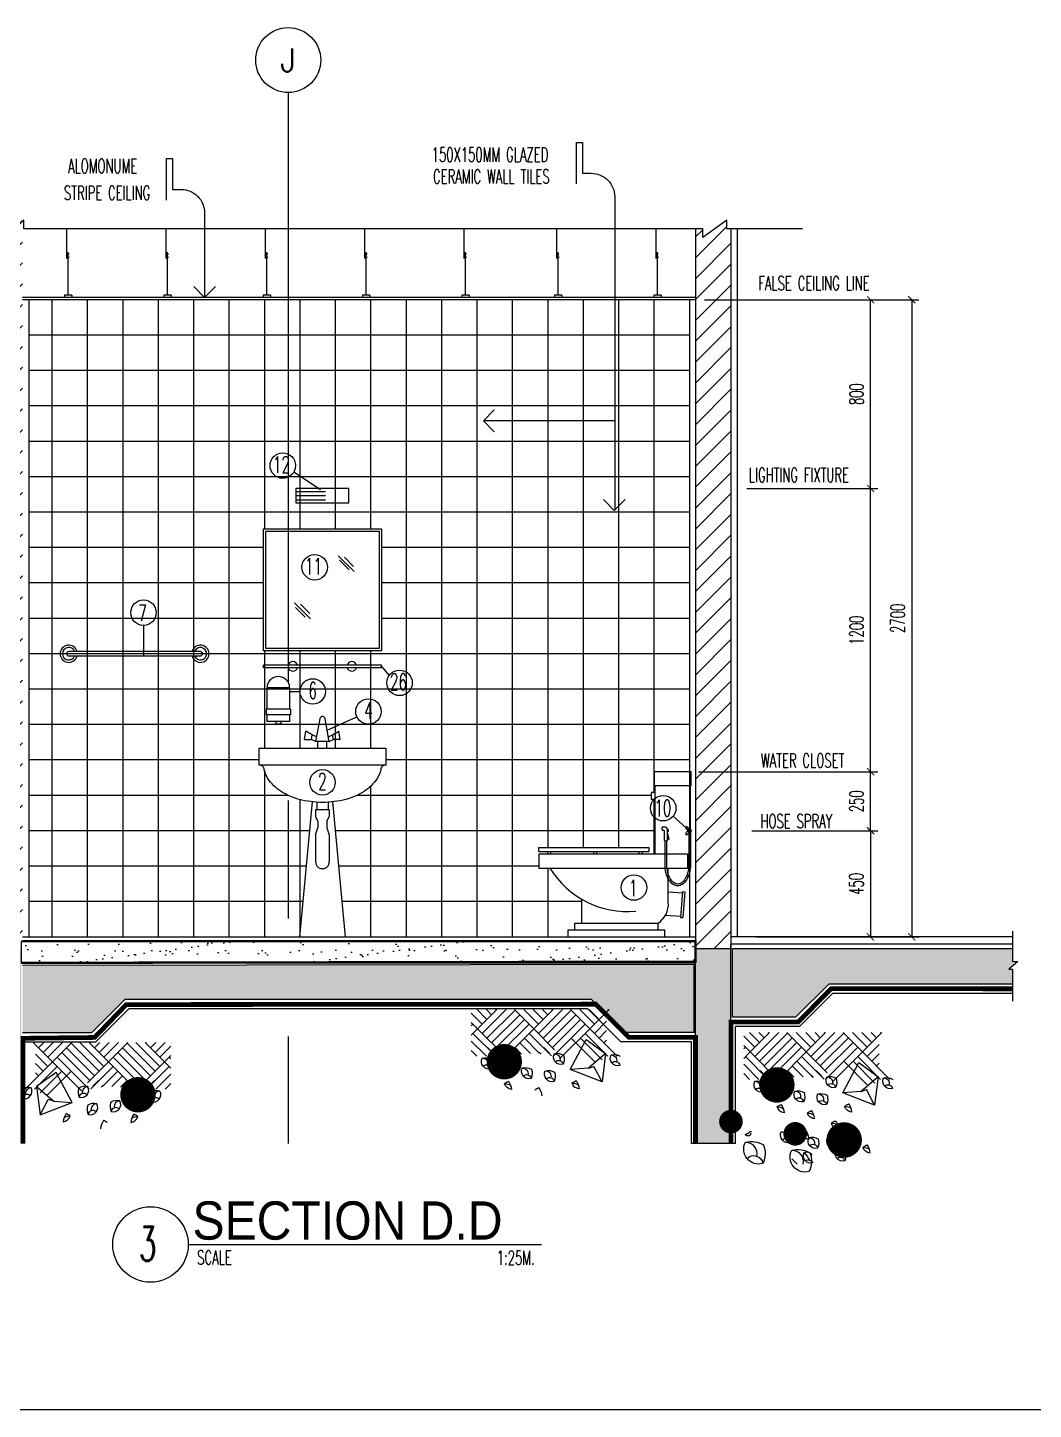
# Model space of a CAD drawing. Extents: x 417682.5 to 417711.4, y 43413.5 to 43433.4.
# Drawn here: x 417691.08 to 417695.34, y 43413.49 to 43419.35 of the extents above; entities that cross this region are included whole.
import ezdxf
from ezdxf.enums import TextEntityAlignment as Align

# ---------------------------------------------------------------- set-up
doc = ezdxf.new("R2010")
doc.units = 0
doc.header["$MEASUREMENT"] = 0
doc.header["$PDMODE"] = 3
doc.header["$PDSIZE"] = 0.1
doc.linetypes.add('CENTERX2', pattern=[4, 2.5, -0.5, 0.5, -0.5])
doc.linetypes.add('HIDDEN2', pattern=[0.1875, 0.125, -0.0625])
doc.layers.get('0').update_dxf_attribs({"linetype": 'CONTINUOUS'})
doc.layers.get('DEFPOINTS').update_dxf_attribs({"linetype": 'CONTINUOUS'})
for name, color, linetype in [('2', 2, 'CONTINUOUS'), ('A-HATCH', 11, 'CONTINUOUS'), ('AX', 6, 'CONTINUOUS'), ('AX-CR', 2, 'CONTINUOUS'), ('AX-TXT', 4, 'CONTINUOUS'), ('AXES', 11, 'CENTERX2'), ('Dimout', 4, 'CONTINUOUS'), ('DW', 7, 'CONTINUOUS'), ('ELE', 3, 'CONTINUOUS'), ('ELV', 7, 'CONTINUOUS'), ('FIX', 3, 'CONTINUOUS'), ('gravel', 11, 'CONTINUOUS'), ('Hatch', 11, 'CONTINUOUS'), ('K-FUR', 3, 'CONTINUOUS'), ('Plaster', 7, 'CONTINUOUS'), ('SANI', 2, 'CONTINUOUS'), ('Tile', 5, 'CONTINUOUS'), ('TITLE', 6, 'CONTINUOUS'), ('TXT', 2, 'CONTINUOUS'), ('TXT1', 2, 'CONTINUOUS'), ('WALL', 6, 'CONTINUOUS'), ('WallPartition', 2, 'CONTINUOUS'), ('Windows', 9, 'CONTINUOUS')]:
    doc.layers.add(name, color=color, linetype=linetype)
doc.styles.add('ROMANS', font='ROMANS.shx', dxfattribs={"width": 0.6})
doc.styles.add('TTXT', font='swisse.ttf', dxfattribs={"width": 0.6})
doc.dimstyles.new('R50', dxfattribs={"dimscale": 0, "dimtxt": 0.06, "dimasz": 0.03, "dimexe": 0.03, "dimexo": 0.03, "dimgap": 0.03, "dimtad": 1, "dimdec": 0, "dimlfac": 1000, "dimzin": 13, "dimdsep": 46, "dimtxsty": 'ROMANS', "dimblk": 'ARCHTICK', "dimcen": 0.09, "dimclrd": 4, "dimclre": 4, "dimclrt": 2, "dimadec": 0, "dimazin": 0, "dimtfac": 1, "dimtdec": 0, "dimtofl": 0, "dimtmove": 2, "dimatfit": 3, "dimldrblk": 'CLOSEDBLANK', "dimfxl": 0, "dimtolj": 1, "dimtzin": 0, "dimarcsym": 0})

# ---------------------------------------------------------------- blocks, each defined once
blk = doc.blocks.new('AXL')
at = {"layer": 'AX-CR'}
blk.add_circle((-350, 0), 350, dxfattribs=at)
at = {"layer": 'AX-TXT', "style": 'ROMANS'}
blk.add_attdef('AX', text='', height=250, dxfattribs=at).set_placement((-350, 0), align=Align.MIDDLE)
blk = doc.blocks.new('A$C753C42D5')
at = {"layer": 'SANI', "linetype": 'Continuous'}
for p, q in [((0.2568, 0.9248), (0.2394, 0.8287)), ((0.2968, 0.8287), (0.2793, 0.9248)), ((0.1923, 0.8373), (0.1985, 0.8714)), ((0.1923, 0.8373), (0.2215, 0.8373)), ((0.225, 0.8568), (0.1985, 0.8714)), ((0.2215, 0.8373), (0.225, 0.8568)), ((0.2394, 0.8287), (0.2215, 0.8373)), ((0.2429, 0.8483), (0.225, 0.8568)), ((0.2968, 0.8287), (0.2394, 0.8287)), ((0.2489, 0.8), (0.2489, 0.8287)), ((0.2872, 0.8), (0.2872, 0.8287)), ((0.2933, 0.8483), (0.3112, 0.8568)), ((0.2968, 0.8287), (0.3147, 0.8373)), ((0.3112, 0.8568), (0.3377, 0.8714)), ((0.3147, 0.8373), (0.3112, 0.8568)), ((0.3439, 0.8373), (0.3147, 0.8373)), ((0.3439, 0.8373), (0.3377, 0.8714)), ((0.2252, 0.5724), (0.1713, 0)), ((0.3109, 0.5724), (0.3648, 0))]:
    blk.add_line(p, q, dxfattribs=at)
at = {"layer": 'SANI', "linetype": 'HIDDEN2'}
for p, q in [((0.2968, 0.5382), (0.2394, 0.5382)), ((0.2394, 0.5382), (0.2394, 0.5094)), ((0.2441, 0.57), (0.2441, 0.5382)), ((0.292, 0.57), (0.292, 0.5382)), ((0.2968, 0.5382), (0.2968, 0.5094)), ((0.2394, 0.5094), (0.2489, 0.4903)), ((0.2489, 0.4903), (0.2489, 0.4616)), ((0.2872, 0.4903), (0.2968, 0.5094)), ((0.2872, 0.4903), (0.2872, 0.4616)), ((0.2394, 0.4328), (0.2489, 0.4616)), ((0.2394, 0.4328), (0.2394, 0.3179)), ((0.2872, 0.4616), (0.2968, 0.4328)), ((0.2968, 0.4328), (0.2968, 0.3179))]:
    blk.add_line(p, q, dxfattribs=at)
at = {"layer": 'SANI', "linetype": 'Continuous'}
blk.add_lwpolyline([(0.5362, 0.8), (0.5362, 0.789), (0.5362, 0.7282), (0, 0.7282), (0, 0.789), (0, 0.8)], close=True, dxfattribs=at)
for points in [[(0.5158, 0.7124, -0.107261), (0.5003, 0.6716, -0.107169), (0.4442, 0.6162, -0.077294), (0.3677, 0.5829, -0.06439), (0.2685, 0.57, -0.06439), (0.1694, 0.5829, -0.077294), (0.0929, 0.6162, -0.107169), (0.0368, 0.6716, -0.107938), (0.0212, 0.7126, -0.000994)], [(0.517, 0.7282, -0.000994), (0.517, 0.7278, -0.145509)]]:
    blk.add_lwpolyline(points, format="xyb", dxfattribs=at)
for centre, radius, start, end in [((0.2681, 0.9226), 0.0115, 9.52728, 170.47272), ((0.0024, 0.709), 0.0191, 10.80776, 88.49148), ((0.5347, 0.709), 0.0191, 89.19364, 170.01956)]:
    blk.add_arc(centre, radius, start, end, dxfattribs=at)
at = {"layer": 'SANI', "linetype": 'HIDDEN2'}
blk.add_arc((0.2681, 0.3179), 0.0287, 180, 0, dxfattribs=at)
blk = doc.blocks.new('_ARCHTICK')
at = {"color": 0, "linetype": 'ByBlock', "const_width": 0.15}
blk.add_lwpolyline([(-0.5, -0.5), (0.5, 0.5)], dxfattribs=at)
blk = doc.blocks.new('*D119')
at = {"layer": 'DEFPOINTS', "color": 0}
for p in [(417694.6473, 43418.197), (417694.6466, 43415.497), (417694.8216, 43415.497)]:
    blk.add_point(p, dxfattribs=at)
at = {"layer": 'Dimout', "color": 4, "lineweight": -2}
for p, q in [((417694.6773, 43418.197), (417694.8516, 43418.197)), ((417694.8216, 43418.197), (417694.8216, 43415.497)), ((417694.6766, 43415.497), (417694.8516, 43415.497))]:
    blk.add_line(p, q, dxfattribs=at)
at = {"layer": 'Dimout', "color": 4, "lineweight": -2, "xscale": 0.03, "yscale": 0.03, "zscale": 0.03}
for p, rotation in [((417694.8216, 43418.197), 90), ((417694.8216, 43415.497), 270)]:
    blk.add_blockref('_ARCHTICK', p, dxfattribs=dict(at, rotation=rotation))
at = {"layer": 'Dimout', "color": 2, "insert": (417694.7616, 43416.847), "char_height": 0.06, "attachment_point": 5, "rotation": 90, "style": 'ROMANS'}
blk.add_mtext('\\A1;2700', dxfattribs=at)
blk = doc.blocks.new('_ClosedBlank')
at = {"color": 0, "linetype": 'ByBlock', "lineweight": -2}
for p, q in [((-1, 0.17), (0, 0)), ((-1, 0.17), (-1, -0.17)), ((0, 0), (-1, -0.17))]:
    blk.add_line(p, q, dxfattribs=at)
blk = doc.blocks.new('*D120')
at = {"layer": 'DEFPOINTS', "color": 0}
for p in [(417694.0935, 43417.397), (417694.6473, 43417.397), (417693.8875, 43416.197)]:
    blk.add_point(p, dxfattribs=at)
at = {"layer": 'Dimout', "color": 4, "lineweight": -2}
for p, q in [((417694.1235, 43417.397), (417694.6773, 43417.397)), ((417694.6473, 43416.197), (417694.6473, 43417.397)), ((417693.9175, 43416.197), (417694.6773, 43416.197))]:
    blk.add_line(p, q, dxfattribs=at)
at = {"layer": 'Dimout', "color": 4, "lineweight": -2, "xscale": 0.03, "yscale": 0.03, "zscale": 0.03}
for p, rotation in [((417694.6473, 43417.397), 90), ((417694.6473, 43416.197), 270)]:
    blk.add_blockref('_ARCHTICK', p, dxfattribs=dict(at, rotation=rotation))
at = {"layer": 'Dimout', "color": 2, "insert": (417694.5873, 43416.797), "char_height": 0.06, "attachment_point": 5, "rotation": 90, "style": 'ROMANS'}
blk.add_mtext('\\A1;1200', dxfattribs=at)
blk = doc.blocks.new('*D121')
at = {"layer": 'DEFPOINTS', "color": 0}
for p in [(417694.6473, 43416.197), (417694.6473, 43416.197), (417694.1135, 43415.947)]:
    blk.add_point(p, dxfattribs=at)
at = {"layer": 'Dimout', "color": 4, "lineweight": -2}
for p, q in [((417694.6473, 43415.947), (417694.6473, 43416.197)), ((417694.1435, 43415.947), (417694.6773, 43415.947))]:
    blk.add_line(p, q, dxfattribs=at)
at = {"layer": 'Dimout', "color": 4, "lineweight": -2, "xscale": 0.03, "yscale": 0.03, "zscale": 0.03}
for p, rotation in [((417694.6473, 43416.197), 90), ((417694.6473, 43415.947), 270)]:
    blk.add_blockref('_ARCHTICK', p, dxfattribs=dict(at, rotation=rotation))
at = {"layer": 'Dimout', "color": 2, "insert": (417694.5873, 43416.072), "char_height": 0.06, "attachment_point": 5, "rotation": 90, "style": 'ROMANS'}
blk.add_mtext('\\A1;250', dxfattribs=at)
blk = doc.blocks.new('A$C03B742BD')
at = {"layer": 'SANI'}
for p, q in [((0, 0.238), (0, 0.247)), ((0.003, 0.25), (0.01, 0.25)), ((0.003, 0.235), (0.007, 0.235)), ((0.0225, 0.192), (0.0225, 0.2375)), ((0.1091, 0.234), (0.1003, 0.2428)), ((0.1155, 0.2404), (0.1067, 0.2492)), ((0.01, 0.192), (0.01, 0.232)), ((0.012, 0.19), (0.0205, 0.19)), ((0.0225, 0.221), (0.0291, 0.197)), ((0.0225, 0.2172), (0.0282, 0.1967)), ((0.1091, 0.2324), (0.1003, 0.2237)), ((0.1155, 0.2261), (0.1067, 0.2173))]:
    blk.add_line(p, q, dxfattribs=at)
for points in [[(0.0225, 0.2283, 0.064258), (0.0248, 0.2292, 0.106392), (0.0269, 0.2311, 0.159292), (0.0277, 0.2335, 0.159292), (0.0269, 0.236, 0.106392), (0.0248, 0.2379, 0.066222), (0.0224, 0.2388, 0.057624)], [(0.0225, 0.2303, 0.046557), (0.0238, 0.2309, 0.106392), (0.0253, 0.2323, 0.159292), (0.0257, 0.2335, 0.159292), (0.0253, 0.2348, 0.106392), (0.0238, 0.2362, 0.046557), (0.0225, 0.2367, 0.057624)], [(0.12, 0.2271), (0.12, 0.09, -0.060702), (0.1156, 0.0539, -0.074102), (0.1043, 0.0264, -0.106911), (0.0852, 0.0059, -0.152771), (0.0663, 0, -0.152771), (0.0473, 0.0059, -0.106911), (0.0282, 0.0264, -0.074102), (0.0169, 0.0539, -0.060702), (0.0125, 0.09), (0.0125, 0.19)], [(0.1125, 0.2231), (0.1125, 0.09, -0.060702), (0.1083, 0.0557, -0.074102), (0.0978, 0.0302, -0.106911), (0.0809, 0.0121, -0.152771), (0.0663, 0.0075, -0.152771), (0.0516, 0.0121, -0.106911), (0.0347, 0.0302, -0.074102), (0.0242, 0.0557, -0.060702), (0.02, 0.09), (0.02, 0.19)]]:
    blk.add_lwpolyline(points, format="xyb", dxfattribs=at)
blk.add_circle((0.1163, 0.2332), 0.0072, dxfattribs=at)
for centre, radius, start, end in [((0.003, 0.247), 0.003, 90, 180), ((0.003, 0.238), 0.003, 180, 270), ((0.007, 0.232), 0.003, 0, 90), ((0.01, 0.2375), 0.0125, 0, 90), ((0.1035, 0.246), 0.0045, 45, 225), ((0.012, 0.192), 0.002, 180, 270), ((0.0205, 0.192), 0.002, 270, 0), ((0.0286, 0.1968), 0.0005, 194.53893, 16.23807), ((0.1035, 0.2205), 0.0045, 135, 315)]:
    blk.add_arc(centre, radius, start, end, dxfattribs=at)
blk = doc.blocks.new('*D122')
at = {"layer": 'DEFPOINTS', "color": 0}
for p in [(417694.6466, 43415.947), (417694.1335, 43415.497), (417694.6466, 43415.497)]:
    blk.add_point(p, dxfattribs=at)
at = {"layer": 'Dimout', "color": 4, "lineweight": -2}
for p, q in [((417694.6466, 43415.947), (417694.6466, 43415.497)), ((417694.1635, 43415.497), (417694.6766, 43415.497))]:
    blk.add_line(p, q, dxfattribs=at)
at = {"layer": 'Dimout', "color": 4, "lineweight": -2, "xscale": 0.03, "yscale": 0.03, "zscale": 0.03}
for p, rotation in [((417694.6466, 43415.947), 90), ((417694.6466, 43415.497), 270)]:
    blk.add_blockref('_ARCHTICK', p, dxfattribs=dict(at, rotation=rotation))
at = {"layer": 'Dimout', "color": 2, "insert": (417694.5866, 43415.722), "char_height": 0.06, "attachment_point": 5, "rotation": 90, "style": 'ROMANS'}
blk.add_mtext('\\A1;450', dxfattribs=at)
blk = doc.blocks.new('COMP')
at = {"layer": 'FIX'}
for p, q in [((-0.0575, 0.6125), (-0.0575, 0.5833)), ((-0.0411, 0.6125), (-0.0575, 0.6125)), ((-0.0411, 0.35), (-0.0411, 0.6416)), ((0.1079, 0.35), (0.1079, 0.6416)), ((-0.0575, 0.5833), (-0.0411, 0.5833)), ((-0.5343, 0.3618), (-0.5343, 0.3792)), ((-0.5343, 0.3792), (-0.0685, 0.3792)), ((-0.5343, 0.3618), (-0.0685, 0.3618)), ((-0.4959, 0.35), (-0.4959, 0.3618)), ((-0.4825, 0.35), (-0.4825, 0.3618)), ((-0.301, 0.35), (-0.301, 0.3618)), ((-0.2876, 0.35), (-0.2876, 0.3618)), ((-0.1087, 0.35), (-0.1087, 0.3618)), ((-0.0953, 0.35), (-0.0953, 0.3618)), ((-0.0685, 0.3792), (-0.0685, 0.3618)), ((-0.5343, 0.35), (-0.5343, 0.2917)), ((0.1079, 0.35), (-0.5343, 0.35)), ((0.0971, 0.2917), (0.0971, 0.35)), ((-0.5343, 0.2917), (0.0971, 0.2917)), ((0.0146, 0.1458), (0.0146, 0.2917)), ((0.0146, 0.1914), (0.0738, 0.1873)), ((0.0741, 0.1923), (0.0665, 0.0825)), ((0.0741, 0.1923), (0.0841, 0.1916)), ((0.0841, 0.1916), (0.0765, 0.0818)), ((-0.3528, 0.1603), (-0.3528, 0.0583)), ((0.0027, 0.092), (0.0669, 0.0875)), ((0.0665, 0.0825), (0.0765, 0.0818)), ((-0.382, 0.0583), (-0.0292, 0.0583)), ((-0.382, 0.0292), (-0.382, 0.0583)), ((-0.0292, 0.0583), (-0.0292, 0.0292))]:
    blk.add_line(p, q, dxfattribs=at)
for points in [[(0.1117, 0.6416), (0.1117, 0.7), (-0.0449, 0.7), (-0.0449, 0.6416)], [(0, 0), (0, 0.0292), (-0.4111, 0.0292), (-0.4111, 0)]]:
    blk.add_lwpolyline(points, close=True, dxfattribs=at)
for centre, radius, start, end in [((-0.1594, 0.4916), 0.3837, 211.41144, 275.3446), ((-0.0802, 0.1385), 0.0951, 302.4712, 4.3987)]:
    blk.add_arc(centre, radius, start, end, dxfattribs=at)
blk = doc.blocks.new('*D123')
at = {"layer": 'DEFPOINTS', "color": 0}
for p in [(417693.9135, 43418.197), (417694.6473, 43418.197), (417694.0935, 43417.397)]:
    blk.add_point(p, dxfattribs=at)
at = {"layer": 'Dimout', "color": 4, "lineweight": -2}
for p, q in [((417693.9435, 43418.197), (417694.6773, 43418.197)), ((417694.6473, 43417.397), (417694.6473, 43418.197)), ((417694.1235, 43417.397), (417694.6773, 43417.397))]:
    blk.add_line(p, q, dxfattribs=at)
at = {"layer": 'Dimout', "color": 4, "lineweight": -2, "xscale": 0.03, "yscale": 0.03, "zscale": 0.03}
for p, rotation in [((417694.6473, 43418.197), 90), ((417694.6473, 43417.397), 270)]:
    blk.add_blockref('_ARCHTICK', p, dxfattribs=dict(at, rotation=rotation))
at = {"layer": 'Dimout', "color": 2, "insert": (417694.5873, 43417.797), "char_height": 0.06, "attachment_point": 5, "rotation": 90, "style": 'ROMANS'}
blk.add_mtext('\\A1;800', dxfattribs=at)
blk = doc.blocks.new('GAN')
for p, q in [((-0.0212, 0.1644), (-0.0212, 0.29)), ((-0.0155, 0.01), (-0.0155, 0.1918)), ((0, 0.01), (-0.031, 0.01)), ((-0.031, 0.01), (-0.031, 0)), ((0, 0.01), (0, 0))]:
    blk.add_line(p, q)
blk.add_lwpolyline([(-0.0118, 0.184), (-0.024, 0.1754), (-0.0113, 0.1703)])
blk = doc.blocks.new('A$C22107CF4')
for p, q in [((0.1286, 0.2837), (0.0467, 0.3655)), ((0.0494, 0.3629), (0.052, 0.3655)), ((0.0692, 0.3431), (0.0916, 0.3655)), ((0.089, 0.3233), (0.1312, 0.3655)), ((0.1088, 0.3035), (0.1708, 0.3655)), ((0.1286, 0.2837), (0.2104, 0.3655)), ((0.3266, 0.2441), (0.2078, 0.3629)), ((0.3464, 0.2639), (0.2447, 0.3655)), ((0.3662, 0.2837), (0.2843, 0.3655)), ((0.287, 0.3629), (0.2896, 0.3655)), ((0.3068, 0.3431), (0.3292, 0.3655)), ((0.3266, 0.3233), (0.3688, 0.3655)), ((0.3464, 0.3035), (0.4084, 0.3655)), ((0.3662, 0.2837), (0.448, 0.3655)), ((0.5642, 0.2441), (0.4454, 0.3629)), ((0.584, 0.2639), (0.4823, 0.3655)), ((0.6038, 0.2837), (0.5219, 0.3655)), ((0.5246, 0.3629), (0.5272, 0.3655)), ((0.5444, 0.3431), (0.5668, 0.3655)), ((0.5642, 0.3233), (0.6064, 0.3655)), ((0.1088, 0.2639), (0.0574, 0.3153)), ((0.2844, 0.1675), (0.1484, 0.3035)), ((0.287, 0.2045), (0.1682, 0.3233)), ((0.3068, 0.2243), (0.188, 0.3431)), ((0.5048, 0.1847), (0.386, 0.3035)), ((0.5246, 0.2045), (0.4058, 0.3233)), ((0.5444, 0.2243), (0.4256, 0.3431)), ((0.584, 0.3035), (0.6308, 0.3504)), ((0.6038, 0.2837), (0.6308, 0.3108)), ((0.6308, 0.2962), (0.6236, 0.3035)), ((0.0126, 0.1677), (0.1286, 0.2837)), ((0.0522, 0.1677), (0.1484, 0.2639)), ((0.089, 0.2441), (0.0574, 0.2757)), ((0.0692, 0.2243), (0.0574, 0.2361)), ((0.0761, 0.152), (0.1682, 0.2441)), ((0.1077, 0.144), (0.2078, 0.2441)), ((0.2522, 0.1601), (0.1286, 0.2837)), ((0.2775, 0.195), (0.3662, 0.2837)), ((0.2911, 0.169), (0.386, 0.2639)), ((0.3425, 0.1808), (0.4058, 0.2441)), ((0.4822, 0.1677), (0.3662, 0.2837)), ((0.4877, 0.1677), (0.6038, 0.2837)), ((0.5273, 0.1677), (0.6236, 0.2639)), ((0.6308, 0.2566), (0.6038, 0.2837)), ((0.2998, 0.1806), (0.3237, 0.2045)), ((0.335, 0.1762), (0.3435, 0.1847)), ((0.3799, 0.1786), (0.4256, 0.2243)), ((0.4173, 0.1764), (0.4454, 0.2045)), ((0.4547, 0.1742), (0.4652, 0.1847)), ((0.4927, 0.1359), (0.5613, 0.2045)), ((0.5669, 0.1677), (0.6308, 0.2316)), ((0.6065, 0.1677), (0.6308, 0.192))]:
    blk.add_line(p, q)
for points in [[(0.0766, 0.0585), (0.2116, 0.111), (0.1441, 0.2385), (0.0616, 0.1785), (0.0766, 0.0585), (0.1112, 0.1244)], [(0.1343, 0.1163), (0.2116, 0.111), (0.1441, 0.2385), (0.0616, 0.1785), (0.1343, 0.1163), (0.1112, 0.1244)]]:
    blk.add_lwpolyline(points)
for centre, radius, start, end in [((0.2666, 0.1288), 0.0509, 76.03216, 121.14052), ((0.2507, 0.1636), 0.0317, 253.70906, 27.40145), ((0.2787, 0.1542), 0.024, 89.57083, 192.73345), ((0.0263, 0.124), 0.0509, 76.03216, 121.14052), ((0.0105, 0.1589), 0.0317, 253.70906, 27.40145), ((0.0207, 0.1257), 0.0193, 42.45997, 171.80435), ((0.0385, 0.1494), 0.024, 89.57083, 192.73345), ((0.2876, 0.1547), 0.0506, 159.5756, 205.15216), ((0.261, 0.1305), 0.0193, 42.45997, 171.80435), ((0.4022, 0.0685), 0.0509, 76.03216, 121.14052), ((0.3864, 0.1034), 0.0317, 253.70906, 27.40145), ((0.4143, 0.0939), 0.024, 89.57083, 192.73345), ((0.5929, 0.1359), 0.0506, 159.5756, 205.15216), ((0.5718, 0.1099), 0.0509, 76.03216, 121.14052), ((0.556, 0.1448), 0.0317, 253.70906, 27.40145), ((0.5662, 0.1116), 0.0193, 42.45997, 171.80435), ((0.5839, 0.1354), 0.024, 89.57083, 192.73345), ((0.2409, 0.024), 0.0669, 143.51132, 175.91913), ((-0.5126, -1.1654), 1.4144, 59.59064, 60.35176), ((0.3258, 0.0823), 0.0506, 159.5756, 205.15216), ((0.3047, 0.0563), 0.0509, 76.03216, 121.14052), ((0.2889, 0.0912), 0.0317, 253.70906, 27.40145), ((0.2991, 0.058), 0.0193, 42.45997, 171.80435), ((0.3168, 0.0818), 0.024, 89.57083, 192.73345), ((0.4233, 0.0945), 0.0506, 159.5756, 205.15216), ((0.3966, 0.0702), 0.0193, 42.45997, 171.80435), ((0.5272, 0.0216), 0.0669, 143.51132, 175.91913), ((-0.2263, -1.1678), 1.4144, 59.59064, 60.35176), ((0.1707, 0.0622), 0.0336, 275.8828, 346.64304), ((0.1707, 0.0622), 0.0336, 275.8828, 346.64304), ((0.2198, -0.0514), 0.1071, 98.87649, 112.94629), ((0.3991, -0.0048), 0.0669, 143.51132, 175.91913), ((-0.3544, -1.1942), 1.4144, 59.59064, 60.35176), ((0.457, 0.0598), 0.0336, 275.8828, 346.64304), ((0.457, 0.0598), 0.0336, 275.8828, 346.64304), ((0.5062, -0.0538), 0.1071, 98.87649, 112.94629)]:
    blk.add_arc(centre, radius, start, end)
at = {"layer": 'Hatch', "const_width": 0.075}
blk.add_lwpolyline([(0.4534, 0.144, 1), (0.5284, 0.144, 1)], format="xyb", close=True, dxfattribs=at)
blk = doc.blocks.new('A$C53BB0ABE')
for p, q in [((0.1286, 0.5089), (0.0467, 0.5908)), ((0.0494, 0.5881), (0.052, 0.5908)), ((0.0692, 0.5683), (0.0916, 0.5908)), ((0.089, 0.5485), (0.1312, 0.5908)), ((0.1088, 0.5287), (0.1708, 0.5908)), ((0.1286, 0.5089), (0.2104, 0.5908)), ((0.3266, 0.4693), (0.2078, 0.5881)), ((0.3464, 0.4891), (0.2447, 0.5908)), ((0.3662, 0.5089), (0.2843, 0.5908)), ((0.287, 0.5881), (0.2896, 0.5908)), ((0.3068, 0.5683), (0.3292, 0.5908)), ((0.3266, 0.5485), (0.3688, 0.5908)), ((0.3464, 0.5287), (0.4084, 0.5908)), ((0.3662, 0.5089), (0.448, 0.5908)), ((0.5642, 0.4693), (0.4454, 0.5881)), ((0.584, 0.4891), (0.4823, 0.5908)), ((0.6038, 0.5089), (0.5219, 0.5908)), ((0.5246, 0.5881), (0.5272, 0.5908)), ((0.5444, 0.5683), (0.5668, 0.5908)), ((0.5642, 0.5485), (0.6064, 0.5908)), ((0.1088, 0.4891), (0.0574, 0.5405)), ((0.2844, 0.3927), (0.1484, 0.5287)), ((0.287, 0.4297), (0.1682, 0.5485)), ((0.3068, 0.4495), (0.188, 0.5683)), ((0.5048, 0.4099), (0.386, 0.5287)), ((0.5246, 0.4297), (0.4058, 0.5485)), ((0.5444, 0.4495), (0.4256, 0.5683)), ((0.584, 0.5287), (0.6308, 0.5756)), ((0.6038, 0.5089), (0.6308, 0.536)), ((0.6308, 0.5215), (0.6236, 0.5287)), ((0.0126, 0.3929), (0.1286, 0.5089)), ((0.0522, 0.3929), (0.1484, 0.4891)), ((0.089, 0.4693), (0.0574, 0.5009)), ((0.0761, 0.3773), (0.1682, 0.4693)), ((0.1077, 0.3692), (0.2078, 0.4693)), ((0.2522, 0.3853), (0.1286, 0.5089)), ((0.2775, 0.4202), (0.3662, 0.5089)), ((0.2911, 0.3942), (0.386, 0.4891)), ((0.3425, 0.406), (0.4058, 0.4693)), ((0.4822, 0.3929), (0.3662, 0.5089)), ((0.4877, 0.3929), (0.6038, 0.5089)), ((0.5273, 0.3929), (0.6236, 0.4891)), ((0.6308, 0.4819), (0.6038, 0.5089)), ((0.0692, 0.4495), (0.0574, 0.4613)), ((0.2998, 0.4059), (0.3237, 0.4297)), ((0.335, 0.4014), (0.3435, 0.4099)), ((0.3799, 0.4038), (0.4256, 0.4495)), ((0.4173, 0.4017), (0.4454, 0.4297)), ((0.4547, 0.3995), (0.4652, 0.4099)), ((0.4927, 0.3612), (0.5613, 0.4297)), ((0.5669, 0.3929), (0.6308, 0.4568)), ((0.6065, 0.3929), (0.6308, 0.4172)), ((0.6038, 0.1716), (0.5993, 0.1716)), ((0.5993, 0.1716), (0.5993, 0.17)), ((0.5993, 0.17), (0.6008, 0.17)), ((0.6008, 0.17), (0.6008, 0.1685)), ((0.6023, 0.1655), (0.6023, 0.1579)), ((0.6023, 0.1579), (0.6054, 0.1564)), ((0.6054, 0.17), (0.6038, 0.1716)), ((0.6069, 0.1685), (0.6054, 0.17)), ((0.6054, 0.1564), (0.6069, 0.1549)), ((0.6084, 0.167), (0.6069, 0.1685)), ((0.6069, 0.1549), (0.6084, 0.1534)), ((0.6099, 0.167), (0.6084, 0.167)), ((0.6084, 0.1534), (0.6175, 0.1534)), ((0.6114, 0.1655), (0.6099, 0.167)), ((0.6129, 0.164), (0.6114, 0.1655)), ((0.616, 0.164), (0.6129, 0.164)), ((0.6175, 0.1625), (0.616, 0.164)), ((0.6205, 0.1625), (0.6175, 0.1625)), ((0.6175, 0.1534), (0.619, 0.1549)), ((0.619, 0.1549), (0.622, 0.1549)), ((0.6205, 0.1609), (0.6205, 0.1625)), ((0.6236, 0.1609), (0.6205, 0.1609)), ((0.622, 0.1564), (0.6236, 0.1579)), ((0.622, 0.1549), (0.622, 0.1564)), ((0.6236, 0.1579), (0.6236, 0.1609)), ((0.1652, 0.1106), (0.1667, 0.1091)), ((0.1667, 0.1091), (0.1758, 0.1091)), ((0.1758, 0.1091), (0.1773, 0.1106)), ((0.1773, 0.1106), (0.1804, 0.1106)), ((0.4049, 0.033), (0.4273, 0.0554))]:
    blk.add_line(p, q)
for points in [[(0.0766, 0.2837), (0.2116, 0.3362), (0.1441, 0.4638), (0.0616, 0.4038), (0.0766, 0.2837), (0.1112, 0.3497)], [(0.1343, 0.3416), (0.2116, 0.3362), (0.1441, 0.4638), (0.0616, 0.4038), (0.1343, 0.3416), (0.1112, 0.3497)]]:
    blk.add_lwpolyline(points)
for centre, radius, start, end in [((0.0263, 0.3493), 0.0509, 76.03216, 121.14052), ((0.0105, 0.3841), 0.0317, 253.70906, 27.40145), ((0.0207, 0.3509), 0.0193, 42.45997, 171.80435), ((0.0385, 0.3747), 0.024, 89.57083, 192.73345), ((0.2876, 0.38), 0.0506, 159.5756, 205.15216), ((0.2666, 0.354), 0.0509, 76.03216, 121.14052), ((0.2507, 0.3889), 0.0317, 253.70906, 27.40145), ((0.261, 0.3557), 0.0193, 42.45997, 171.80435), ((0.2787, 0.3794), 0.024, 89.57083, 192.73345), ((0.5929, 0.3611), 0.0506, 159.5756, 205.15216), ((0.5718, 0.3352), 0.0509, 76.03216, 121.14052), ((0.556, 0.37), 0.0317, 253.70906, 27.40145), ((0.5662, 0.3369), 0.0193, 42.45997, 171.80435), ((0.5839, 0.3606), 0.024, 89.57083, 192.73345), ((0.3258, 0.3075), 0.0506, 159.5756, 205.15216), ((0.3047, 0.2816), 0.0509, 76.03216, 121.14052), ((0.2889, 0.3164), 0.0317, 253.70906, 27.40145), ((0.2991, 0.2833), 0.0193, 42.45997, 171.80435), ((0.3168, 0.307), 0.024, 89.57083, 192.73345), ((0.4233, 0.3197), 0.0506, 159.5756, 205.15216), ((0.4022, 0.2938), 0.0509, 76.03216, 121.14052), ((0.3864, 0.3286), 0.0317, 253.70906, 27.40145), ((0.3966, 0.2954), 0.0193, 42.45997, 171.80435), ((0.4143, 0.3192), 0.024, 89.57083, 192.73345), ((0.2409, 0.2493), 0.0669, 143.51132, 175.91913), ((0.1707, 0.2874), 0.0336, 275.8828, 346.64304), ((0.1707, 0.2874), 0.0336, 275.8828, 346.64304), ((0.2198, 0.1738), 0.1071, 98.87649, 112.94629), ((-0.5126, -0.9402), 1.4144, 59.59064, 60.35176), ((0.3991, 0.2205), 0.0669, 143.51132, 175.91913), ((0.3289, 0.2586), 0.0336, 275.8828, 346.64304), ((0.3289, 0.2586), 0.0336, 275.8828, 346.64304), ((0.3781, 0.145), 0.1071, 98.87649, 112.94629), ((-0.3544, -0.969), 1.4144, 59.59064, 60.35176), ((0.5272, 0.2468), 0.0669, 143.51132, 175.91913), ((0.457, 0.285), 0.0336, 275.8828, 346.64304), ((0.457, 0.285), 0.0336, 275.8828, 346.64304), ((0.5062, 0.1714), 0.1071, 98.87649, 112.94629), ((-0.2263, -0.9426), 1.4144, 59.59064, 60.35176), ((0.2342, 0.1849), 0.0506, 159.5756, 205.15216), ((0.1973, 0.1938), 0.0317, 253.70906, 27.40145), ((0.2076, 0.1607), 0.0193, 42.45997, 171.80435), ((0.2974, 0.1777), 0.0669, 143.51132, 175.91913), ((0.2272, 0.2159), 0.0336, 275.8828, 346.64304), ((0.2272, 0.2159), 0.0336, 275.8828, 346.64304), ((0.2764, 0.1023), 0.1071, 98.87649, 112.94629), ((-0.4561, -1.0117), 1.4144, 59.59064, 60.35176), ((0.2641, 0.1182), 0.0309, 145.67748, 215.12966), ((0.2643, 0.1135), 0.0339, 70.06393, 139.32745), ((0.2477, 0.1308), 0.0317, 253.70906, 27.40145), ((0.2757, 0.1214), 0.024, 89.57083, 192.73345), ((0.364, 0.1228), 0.0506, 159.5756, 205.15216), ((0.343, 0.0969), 0.0509, 76.03216, 121.14052), ((0.3271, 0.1317), 0.0317, 253.70906, 27.40145), ((0.3374, 0.0986), 0.0193, 42.45997, 171.80435), ((0.3551, 0.1223), 0.024, 89.57083, 192.73345), ((0.4217, 0.1339), 0.0669, 143.51132, 175.91913), ((0.3515, 0.172), 0.0336, 275.8828, 346.64304), ((0.3515, 0.172), 0.0336, 275.8828, 346.64304), ((0.4007, 0.0584), 0.1071, 98.87649, 112.94629), ((-0.3318, -1.0556), 1.4144, 59.59064, 60.35176), ((0.4809, 0.1473), 0.0506, 159.5756, 205.15216), ((0.444, 0.1562), 0.0317, 253.70906, 27.40145), ((0.4542, 0.123), 0.0193, 42.45997, 171.80435), ((0.4719, 0.1468), 0.024, 89.57083, 192.73345), ((0.5997, 0.0276), 0.1018, 76.03216, 121.14052), ((0.568, 0.0973), 0.0634, 253.70906, 27.40145), ((0.6239, 0.0785), 0.048, 89.57083, 192.73345), ((0.1633, 0.075), 0.0669, 143.51132, 175.91913), ((0.0931, 0.1132), 0.0336, 275.8828, 346.64304), ((0.0931, 0.1132), 0.0336, 275.8828, 346.64304), ((0.1423, -0.0004), 0.1071, 98.87649, 112.94629), ((-0.5902, -1.1144), 1.4144, 59.59064, 60.35176), ((0.247, 0.0605), 0.0669, 143.51132, 175.91913), ((0.1768, 0.0987), 0.0336, 275.8828, 346.64304), ((0.1768, 0.0987), 0.0336, 275.8828, 346.64304), ((0.2259, -0.0149), 0.1071, 98.87649, 112.94629), ((-0.5065, -1.1289), 1.4144, 59.59064, 60.35176), ((0.2488, 0.0686), 0.0506, 159.5756, 205.15216), ((0.2277, 0.0426), 0.0509, 76.03216, 121.14052), ((0.2119, 0.0775), 0.0317, 253.70906, 27.40145), ((0.2221, 0.0443), 0.0193, 42.45997, 171.80435), ((0.2398, 0.0681), 0.024, 89.57083, 192.73345), ((0.258, 0.0977), 0.0193, 42.45997, 171.80435), ((0.347, 0.0689), 0.0317, 253.70906, 27.40145), ((0.3641, 0.0592), 0.0267, 65.59916, 147.40224), ((0.4454, 0.0455), 0.1012, 159.5756, 205.15216), ((0.4033, -0.0063), 0.1018, 76.03216, 121.14052), ((0.5126, -0.0328), 0.1801, 139.75143, 152.5428), ((0.3716, 0.0634), 0.0634, 253.70906, 27.40145), ((0.4275, 0.0445), 0.048, 89.57083, 192.73345), ((0.6418, 0.0795), 0.1012, 159.5756, 205.15216), ((0.5884, 0.031), 0.0386, 42.45997, 171.80435), ((0.3603, 0.0256), 0.0257, 64.36812, 149.89619)]:
    blk.add_arc(centre, radius, start, end)
at = {"layer": 'Hatch'}
for points, const_width in [([(0.4534, 0.3692, 1), (0.5284, 0.3692, 1)], 0.075), ([(0.6603, 0.2138, 1), (0.7103, 0.2138, 1)], 0.05), ([(0.1682, 0.136, 1), (0.2432, 0.136, 1)], 0.075), ([(0.3881, 0.162, 1), (0.4381, 0.162, 1)], 0.05)]:
    blk.add_lwpolyline(points, format="xyb", close=True, dxfattribs=dict(at, const_width=const_width))
blk = doc.blocks.new('walling')
at = {"layer": 'ELV'}
blk.add_line((0.1363, -1.1797), (-0.4198, -1.1797), dxfattribs=at)
blk.add_lwpolyline([(-0.025, -0.176), (-0.025, 0), (0, 0), (0, -0.1306), (0.0363, -0.1306, -0.414214), (0.1363, -0.2306), (0.1363, -1.5582)], format="xyb", dxfattribs=at)
at = {"layer": 'WALL'}
for p, q in [((-0.4198, -1.1797), (-0.3736, -1.1334)), ((-0.4198, -1.1797), (-0.3736, -1.2259)), ((0.1345, -1.56), (0.0882, -1.5137)), ((0.1345, -1.56), (0.1808, -1.5137))]:
    blk.add_line(p, q, dxfattribs=at)
at = {"layer": 'TXT', "style": 'ROMANS', "width": 0.6}
for s, p in [('150X150MM GLAZED', (-0.639, -0.0816)), ('CERAMIC WALL TILES', (-0.6331, -0.1746))]:
    blk.add_text(s, height=0.06, dxfattribs=at).set_placement(p)
blk = doc.blocks.new('ceil')
at = {"layer": 'ELV'}
blk.add_lwpolyline([(-0.1613, 0.4121), (-0.1613, 0.5881), (-0.1363, 0.5881), (-0.1363, 0.4575), (-0.1, 0.4575, -0.414214), (0, 0.3575), (0, 0)], format="xyb", dxfattribs=at)
at = {"layer": 'WALL'}
blk.add_lwpolyline([(0.0463, 0.0463), (0, 0), (-0.0463, 0.0463)], dxfattribs=at)
at = {"layer": 'TXT', "style": 'ROMANS', "width": 0.6}
for s, p in [('ALOMONUME', (-0.5788, 0.5268)), (' STRIPE CEILING', (-0.6209, 0.4135))]:
    blk.add_text(s, height=0.06, dxfattribs=at).set_placement(p)

msp = doc.modelspace()

# ---------------------------------------------------------------- hatches: boundary and pattern name
at = {"layer": 'A-HATCH'}
h = msp.add_hatch(dxfattribs=at)
h.set_pattern_fill('ANSI31', color=256, scale=0.5, style=0)
h.set_pattern_definition([(45, (-137.476734, -88.17852), (-0.044194173824, 0.044194173824), [])])
h.paths.add_polyline_path([(417690.9055, 43415.442), (417691.0555, 43415.442), (417691.0555, 43418.5307), (417690.9574, 43418.4614), (417690.9574, 43418.497), (417690.9055, 43418.497)])
h.paths.add_polyline_path([(417693.9055, 43415.447), (417694.0555, 43415.447), (417694.0555, 43415.467), (417694.0555, 43418.497), (417694.0388, 43418.497), (417694.0388, 43418.5342), (417693.9359, 43418.4614), (417693.9359, 43418.497), (417693.9055, 43418.497)])
at = {"layer": 'Windows'}
h = msp.add_hatch(dxfattribs=at)
h.set_pattern_fill('AR-SAND', color=256, scale=0.05, style=0)
h.set_pattern_definition([(37.5, (-137.47673, -88.17852), (-0.003149667905, 0.09634118845), [0, -0.076, 0, -0.085, 0, -0.08125]), (7.5, (-137.47673, -88.17852), (0.088488835263, 0.14110730326), [0, -0.041, 0, -0.0685, 0, -0.02625]), (327.5, (-137.53823, -88.17852), (0.155707093088, 0.000282952677), [0, -0.025, 0, -0.09, 0, -0.1175]), (317.5, (-137.53823, -88.17852), (0.15030633023, 0.043883778247), [0, -0.0125, 0, -0.059, 0, -0.0675])])
h.paths.add_polyline_path([(417693.9056, 43415.477), (417691.0499, 43415.477), (417691.0499, 43415.387), (417693.9056, 43415.387)])
h = msp.add_hatch(dxfattribs=at)
h.set_pattern_fill('AR-CONC', color=256, scale=0.03, style=0)
h.set_pattern_definition([(50, (-137.47673, -88.17852), (0.21517805478, -0.018825640495), [0.0225, -0.2475]), (355, (-137.47673, -88.17852), (-0.04162540008, 0.22565764011), [0.018, -0.198]), (100.4514, (-137.4588, -88.18009), (0.17355281451, 0.20683186262), [0.019122057, -0.2103426336]), (46.1842, (-137.47673, -88.11852), (0.32017231459, -0.0496557043), [0.03375, -0.37125]), (96.6356, (-137.45005, -88.12266), (0.28039881166, 0.29223536127), [0.0286830864, -0.3155139]), (351.1842, (-137.47673, -88.11852), (0.28039858354, 0.29223558028), [0.027, -0.297]), (21, (-137.44673, -88.13352), (0.179072115636, -0.1207856672), [0.0225, -0.2475]), (326, (-137.44673, -88.13352), (0.07299459958, 0.21754501351), [0.018, -0.198]), (71.4514, (-137.43181, -88.14358), (0.25206678857, 0.09675914901), [0.019122057, -0.2103426336]), (37.5, (-137.47673, -88.17852), (0.003647956595, 0.09986815615), [0, -0.1956, 0, -0.201, 0, -0.19875]), (7.5, (-137.47673, -88.17852), (0.078920861233, 0.118323513565), [0, -0.1146, 0, -0.1911, 0, -0.07575]), (327.5, (-137.54363, -88.17852), (0.160146730852, -0.00676646152), [0, -0.075, 0, -0.234, 0, -0.3105]), (317.5, (-137.57363, -88.17852), (0.174955850803, 0.0300314947), [0, -0.0975, 0, -0.1554, 0, -0.2205])])
h.paths.add_polyline_path([(417694.0619, 43415.447), (417694.0619, 43415.157), (417694.3295, 43415.157), (417694.4695, 43415.297), (417695.2487, 43415.297), (417695.2487, 43415.3598), (417695.2322, 43415.3598), (417695.2487, 43415.3735), (417695.2487, 43415.447)])
h.paths.add_polyline_path([(417693.9055, 43414.6213), (417694.0555, 43414.6213), (417694.0555, 43414.6894, -0.995239), (417694.0555, 43414.7394), (417694.0555, 43415.447), (417693.9056, 43415.447), (417693.9056, 43415.387), (417693.9055, 43415.387)])
h.paths.add_polyline_path([(417692.1805, 43415.379), (417692.1805, 43415.232), (417693.4655, 43415.232), (417693.6055, 43415.092), (417693.8992, 43415.092), (417693.8992, 43415.382)])
h.paths.add_polyline_path([(417691.0555, 43415.377), (417691.0555, 43415.092), (417691.3492, 43415.092), (417691.4892, 43415.232), (417692.1805, 43415.232), (417692.1805, 43415.379)])
h.paths.add_polyline_path([(417690.9055, 43414.9623), (417690.9055, 43414.6213), (417691.0499, 43414.6213), (417691.0499, 43415.387), (417691.0499, 43415.442), (417690.9055, 43415.442)])
h.paths.add_polyline_path([(417690.6055, 43415.152), (417690.9003, 43415.152), (417690.9003, 43415.442), (417689.8555, 43415.442), (417689.8555, 43415.3922), (417689.8781, 43415.3922), (417689.8555, 43415.3735), (417689.8555, 43415.292), (417690.4655, 43415.292)])

# ---------------------------------------------------------------- linework, layer by layer
for p, q in [((417693.9055, 43418.207), (417691.0555, 43418.207)), ((417693.9055, 43418.197), (417691.0555, 43418.197))]:
    msp.add_line(p, q)
at = {"layer": '2'}
for p, q in [((417693.9055, 43414.6213), (417693.9055, 43415.447)), ((417694.0555, 43415.447), (417693.9055, 43415.447)), ((417694.0555, 43414.6244), (417694.0555, 43415.467)), ((417695.2487, 43415.447), (417694.0619, 43415.447)), ((417694.0619, 43415.157), (417694.0619, 43415.447)), ((417691.0555, 43415.377), (417693.8992, 43415.382)), ((417693.8992, 43415.092), (417693.8992, 43415.382)), ((417694.3295, 43415.157), (417694.4695, 43415.297)), ((417695.2487, 43415.297), (417694.4695, 43415.297)), ((417694.3461, 43415.117), (417694.4861, 43415.257)), ((417695.2487, 43415.257), (417694.4861, 43415.257)), ((417691.3492, 43415.092), (417691.4892, 43415.232)), ((417691.3657, 43415.052), (417691.5057, 43415.192)), ((417693.4655, 43415.232), (417691.4892, 43415.232)), ((417693.449, 43415.192), (417691.5057, 43415.192)), ((417693.589, 43415.052), (417693.449, 43415.192)), ((417693.6055, 43415.092), (417693.4655, 43415.232)), ((417694.3295, 43415.157), (417694.0619, 43415.157)), ((417691.0555, 43415.092), (417691.3492, 43415.092)), ((417693.8992, 43415.092), (417693.6055, 43415.092)), ((417694.0755, 43414.6213), (417694.0755, 43415.117)), ((417694.3461, 43415.117), (417694.0755, 43415.117)), ((417691.0663, 43415.052), (417691.3657, 43415.052)), ((417693.8884, 43415.052), (417693.589, 43415.052)), ((417693.8884, 43414.6213), (417693.8884, 43415.052)), ((417694.0755, 43414.6213), (417693.8884, 43414.6213))]:
    msp.add_line(p, q, dxfattribs=at)
at = {"layer": 'AXES'}
msp.add_line((417692.1805, 43419.0752), (417692.1805, 43414.6213), dxfattribs=at)
at = {"layer": 'DW'}
for p, q in [((417692.2046, 43417.4683), (417692.3167, 43417.3926)), ((417691.5676, 43416.8172), (417691.5676, 43416.6875)), ((417692.5754, 43416.6434), (417692.6079, 43416.6047)), ((417692.1865, 43416.5371), (417692.2304, 43416.5371)), ((417692.3454, 43416.3737), (417692.4712, 43416.4301)), ((417693.811, 43416.0089), (417693.8804, 43415.947))]:
    msp.add_line(p, q, dxfattribs=at)
at = {"layer": 'ELE'}
msp.add_lwpolyline([(417694.3592, 43418.497), (417694.0388, 43418.497), (417694.0388, 43418.5342), (417693.9359, 43418.4614), (417693.9359, 43418.497), (417691.0604, 43418.497), (417691.0604, 43418.5342), (417690.9574, 43418.4614), (417690.9574, 43418.497), (417690.804, 43418.497)], dxfattribs=at)
at = {"layer": 'FIX'}
for p, q in [((417692.4601, 43417.045), (417692.3925, 43417.1126)), ((417692.438, 43417.0524), (417692.3974, 43417.093)), ((417692.4576, 43417.0671), (417692.4183, 43417.1065)), ((417692.2745, 43416.8453), (417692.2068, 43416.9129)), ((417692.2523, 43416.8526), (417692.2117, 43416.8932)), ((417692.272, 43416.8674), (417692.2327, 43416.9068))]:
    msp.add_line(p, q, dxfattribs=at)
at = {"layer": 'FIX', "color": 2}
for p, q in [((417692.0754, 43416.6379), (417692.0754, 43416.6488)), ((417692.5754, 43416.6488), (417692.0754, 43416.6488)), ((417692.5754, 43416.6379), (417692.5754, 43416.6488)), ((417692.5754, 43416.6379), (417692.0754, 43416.6379))]:
    msp.add_line(p, q, dxfattribs=at)
for points in [[(417692.5754, 43417.227), (417692.5754, 43416.7093), (417692.0754, 43416.7093), (417692.0754, 43417.227)], [(417692.5654, 43417.217), (417692.5654, 43416.7193), (417692.0854, 43416.7193), (417692.0854, 43417.217)]]:
    msp.add_lwpolyline(points, close=True, dxfattribs=at)
at = {"layer": 'FIX'}
msp.add_lwpolyline([(417691.2511, 43416.7065, 1), (417691.2511, 43416.6875), (417691.8086, 43416.6875, 1), (417691.8086, 43416.7065)], format="xyb", close=True, dxfattribs=at)
at = {"layer": 'FIX', "color": 2}
for centre in [(417692.1574, 43417.4944), (417692.2926, 43417.0635), (417691.5676, 43416.8711), (417692.2844, 43416.5371), (417692.652, 43416.5736), (417692.5204, 43416.4522), (417692.3257, 43416.1518), (417693.7686, 43416.0424), (417693.6447, 43415.7062)]:
    msp.add_circle(centre, 0.054, dxfattribs=at)
at = {"layer": 'FIX'}
for centre, radius, start, end in [((417691.2511, 43416.697), 0.0366, 15.06895, 344.93105), ((417691.2511, 43416.697), 0.0266, 20.95176, 339.04824), ((417691.8086, 43416.697), 0.0366, 195.06895, 164.93105), ((417691.8086, 43416.697), 0.0266, 200.95176, 159.04824)]:
    msp.add_arc(centre, radius, start, end, dxfattribs=at)
at = {"layer": 'FIX', "color": 2}
for centre, start, end in [((417692.2004, 43416.6434), 15.20227, 164.79773), ((417692.4504, 43416.6434), 15.20227, 164.79773), ((417692.2004, 43416.6434), 195.20227, 344.79773), ((417692.4504, 43416.6434), 195.20227, 344.79773)]:
    msp.add_arc(centre, 0.0206, start, end, dxfattribs=at)
at = {"layer": 'Hatch', "linetype": 'HIDDEN2'}
for p, q in [((417692.2129, 43417.385), (417692.4379, 43417.385)), ((417692.2129, 43417.367), (417692.4379, 43417.367)), ((417692.2129, 43417.349), (417692.4379, 43417.349))]:
    msp.add_line(p, q, dxfattribs=at)
at = {"layer": 'Plaster'}
for p, q in [((417694.0815, 43418.497), (417694.0815, 43415.497)), ((417691.0815, 43418.197), (417691.0815, 43415.497)), ((417693.8795, 43418.197), (417693.8795, 43415.497)), ((417693.7295, 43416.0803), (417693.7295, 43415.847)), ((417691.0555, 43415.497), (417693.9055, 43415.497)), ((417691.0556, 43415.482), (417693.9056, 43415.482)), ((417691.0556, 43415.477), (417693.9056, 43415.477)), ((417695.2487, 43415.497), (417694.0555, 43415.497)), ((417695.2487, 43415.467), (417694.0555, 43415.467))]:
    msp.add_line(p, q, dxfattribs=at)
at = {"layer": 'SANI'}
for p, q in [((417692.458, 43417.227), (417692.4761, 43417.227)), ((417692.0906, 43416.5526), (417692.0906, 43416.4616)), ((417692.1865, 43416.5526), (417692.0906, 43416.5526)), ((417692.1865, 43416.5526), (417692.1865, 43416.4616)), ((417692.0868, 43416.4616), (417692.0868, 43416.4386)), ((417692.1904, 43416.4616), (417692.0868, 43416.4616)), ((417692.1904, 43416.4386), (417692.0868, 43416.4386)), ((417692.0906, 43416.4386), (417692.0906, 43416.4102)), ((417692.1865, 43416.4102), (417692.0906, 43416.4102)), ((417692.128, 43416.4102), (417692.128, 43416.3987)), ((417692.1491, 43416.4102), (417692.1491, 43416.3987)), ((417692.1865, 43416.4386), (417692.1865, 43416.4102)), ((417692.1904, 43416.4616), (417692.1904, 43416.4386)), ((417692.1491, 43416.3987), (417692.128, 43416.3987))]:
    msp.add_line(p, q, dxfattribs=at)
at = {"layer": 'SANI', "color": 6}
msp.add_line((417691.7572, 43414.1938), (417693.2533, 43414.1938), dxfattribs=at)
at = {"layer": 'SANI'}
msp.add_lwpolyline([(417692.2129, 43417.337), (417692.4379, 43417.337), (417692.4379, 43417.397), (417692.2129, 43417.397)], close=True, dxfattribs=at)
msp.add_arc((417692.1386, 43416.5526), 0.0479, 0, 180, dxfattribs=at)
at = {"layer": 'Tile'}
for p, q in [((417691.1795, 43418.197), (417691.1795, 43415.497)), ((417691.3295, 43418.197), (417691.3295, 43415.497)), ((417691.4795, 43418.197), (417691.4795, 43415.497)), ((417691.6295, 43418.197), (417691.6295, 43415.497)), ((417691.7795, 43418.197), (417691.7795, 43415.497)), ((417691.9295, 43418.197), (417691.9295, 43415.497)), ((417692.0795, 43418.197), (417692.0795, 43417.227)), ((417692.2295, 43418.197), (417692.2295, 43417.227)), ((417692.3795, 43418.197), (417692.3795, 43417.227)), ((417692.5295, 43418.197), (417692.5295, 43417.227)), ((417692.6795, 43418.197), (417692.6795, 43415.497)), ((417692.8295, 43418.197), (417692.8295, 43415.497)), ((417692.9795, 43418.197), (417692.9795, 43415.497)), ((417693.1295, 43418.197), (417693.1295, 43415.497)), ((417693.2795, 43418.197), (417693.2795, 43415.8761)), ((417693.4295, 43418.197), (417693.4295, 43415.8761)), ((417693.5795, 43418.197), (417693.5795, 43415.8761)), ((417693.7295, 43418.197), (417693.7295, 43416.1095)), ((417693.8795, 43418.047), (417691.0815, 43418.047)), ((417693.8795, 43417.897), (417691.0815, 43417.897)), ((417693.8795, 43417.747), (417691.0815, 43417.747)), ((417693.8795, 43417.597), (417691.0815, 43417.597)), ((417693.8795, 43417.447), (417691.0815, 43417.447)), ((417693.8795, 43417.297), (417691.0815, 43417.297)), ((417692.0754, 43417.147), (417691.0815, 43417.147)), ((417693.8795, 43417.147), (417692.5754, 43417.147)), ((417692.0754, 43416.997), (417691.0815, 43416.997)), ((417693.8795, 43416.997), (417692.5754, 43416.997)), ((417692.0754, 43416.847), (417691.0815, 43416.847)), ((417693.8795, 43416.847), (417692.5754, 43416.847)), ((417692.0795, 43416.7093), (417692.0795, 43416.297)), ((417692.2295, 43416.7093), (417692.2295, 43416.297)), ((417692.3795, 43416.7093), (417692.3795, 43416.297)), ((417692.5295, 43416.7093), (417692.5295, 43416.297)), ((417693.8795, 43416.697), (417691.0815, 43416.697)), ((417693.8795, 43416.547), (417691.0815, 43416.547)), ((417693.8795, 43416.397), (417691.0815, 43416.397)), ((417692.0573, 43416.247), (417691.0815, 43416.247)), ((417693.8795, 43416.247), (417692.5935, 43416.247)), ((417692.0795, 43416.2041), (417692.0795, 43415.497)), ((417692.5295, 43416.135), (417692.5295, 43415.497)), ((417692.1805, 43416.097), (417691.0815, 43416.097)), ((417692.2295, 43416.0791), (417692.2295, 43415.497)), ((417693.7184, 43416.097), (417692.4721, 43416.097)), ((417692.271, 43415.947), (417691.0815, 43415.947)), ((417693.7347, 43415.947), (417692.3795, 43415.947)), ((417693.8875, 43415.947), (417693.8729, 43415.947)), ((417692.2569, 43415.797), (417691.0815, 43415.797)), ((417693.2416, 43415.797), (417692.3939, 43415.797)), ((417693.2795, 43415.7886), (417693.2795, 43415.497)), ((417693.8875, 43415.797), (417693.8729, 43415.797)), ((417693.8875, 43415.797), (417693.8729, 43415.797)), ((417692.2428, 43415.647), (417691.0815, 43415.647)), ((417693.4231, 43415.647), (417692.408, 43415.647))]:
    msp.add_line(p, q, dxfattribs=at)
at = {"layer": 'TITLE'}
msp.add_line((417682.4985, 43413.495), (417710.8235, 43413.495), dxfattribs=at)
at = {"layer": 'TITLE', "color": 6}
msp.add_circle((417691.5972, 43414.1938), 0.16, dxfattribs=at)
at = {"layer": 'WALL'}
for p, q in [((417693.9055, 43418.497), (417693.9055, 43415.447)), ((417694.0555, 43418.497), (417694.0555, 43415.447))]:
    msp.add_line(p, q, dxfattribs=at)
at = {"layer": 'WallPartition', "linetype": 'HIDDEN2'}
for points, const_width in [([(417691.0499, 43415.387), (417693.9055, 43415.392), (417693.9055, 43415.482)], 0.01), ([(417695.2487, 43415.277), (417694.4798, 43415.2779), (417694.341, 43415.137), (417694.0555, 43415.137), (417694.0555, 43414.6213)], 0.02), ([(417691.0567, 43414.6213), (417691.0567, 43415.0675), (417691.3603, 43415.071), (417691.4946, 43415.2103), (417693.4832, 43415.212), (417693.6232, 43415.072), (417693.9055, 43415.072), (417693.9055, 43414.6213)], 0.02)]:
    msp.add_lwpolyline(points, dxfattribs=dict(at, const_width=const_width))
at = {"layer": 'Windows'}
msp.add_lwpolyline([(417693.9056, 43415.477), (417691.0499, 43415.477), (417691.0499, 43415.387), (417693.9056, 43415.387)], close=True, dxfattribs=at)
msp.add_lwpolyline([(417695.2487, 43415.5213), (417695.2487, 43415.3922), (417695.2712, 43415.3922), (417695.2322, 43415.3598), (417695.2487, 43415.3598), (417695.2487, 43415.225)], dxfattribs=at)

# ---------------------------------------------------------------- block references
for p in [(417691.2644, 43418.207), (417691.6852, 43418.207), (417692.106, 43418.207), (417692.5268, 43418.207), (417692.9475, 43418.207), (417693.3387, 43418.207), (417693.7595, 43418.207)]:
    msp.add_blockref('GAN', p)
at = {"layer": 'AX', "xscale": 0.0003928571428904044, "yscale": 0.0003928571200231101, "zscale": 0.0003928571242306922}
msp.add_blockref('AXL', (417692.318, 43419.2127), dxfattribs=at).add_auto_attribs({'AX': 'J'})
at = {"layer": 'gravel', "xscale": -1}
for name, p in [('A$C22107CF4', (417693.5865, 43414.8241)), ('A$C53BB0ABE', (417694.7409, 43414.5006))]:
    msp.add_blockref(name, p, dxfattribs=at)
at = {"layer": 'gravel'}
msp.add_blockref('A$C22107CF4', (417691.0532, 43414.6843), dxfattribs=at)
at = {"layer": 'K-FUR'}
msp.add_blockref('ceil', (417691.8266, 43418.207), dxfattribs=at)
at = {"layer": 'SANI'}
msp.add_blockref('A$C03B742BD', (417693.7641, 43415.7137), dxfattribs=at)
at = {"layer": 'WALL'}
msp.add_blockref('walling', (417693.427, 43418.8637), dxfattribs=at)
at = {"layer": 'WallPartition'}
msp.add_blockref('A$C753C42D5', (417692.0573, 43415.497), dxfattribs=at)
at = {"layer": 'Windows'}
msp.add_blockref('COMP', (417693.7758, 43415.497), dxfattribs=at)

# ---------------------------------------------------------------- texts
at = {"layer": 'TITLE', "style": 'ROMANS', "width": 0.6}
msp.add_text('3', height=0.1439, dxfattribs=at).set_placement((417691.5484, 43414.1242))
at = {"layer": 'TXT', "style": 'ROMANS', "width": 0.6}
for s, height, p in [('FALSE CEILING LINE', 0.06, (417694.1712, 43418.2373)), ('12', 0.07, (417692.1159, 43417.4635)), ('LIGHTING FIXTURE', 0.06, (417694.1313, 43417.4247)), ('11', 0.07, (417692.2512, 43417.0326)), ('7', 0.07, (417691.5456, 43416.8344)), ('26', 0.07, (417692.6114, 43416.5427)), ('6', 0.07, (417692.2661, 43416.5062)), ('4', 0.07, (417692.5021, 43416.4213)), (' WATER CLOSET', 0.06, (417694.1577, 43416.2144)), ('2', 0.07, (417692.3074, 43416.121)), ('10', 0.07, (417693.7312, 43416.0077)), ('HOSE SPRAY', 0.06, (417694.1807, 43415.9579)), ('1', 0.07, (417693.6236, 43415.6691)), ('SCALE', 0.06, (417691.7949, 43414.1083)), ('1:25M.', 0.06, (417693.0635, 43414.1069))]:
    msp.add_text(s, height=height, dxfattribs=at).set_placement(p)
at = {"layer": 'TXT1', "color": 6, "style": 'TTXT', "width": 0.9}
msp.add_text('SECTION D.D', height=0.162094, dxfattribs=at).set_placement((417691.775, 43414.2142))

# ---------------------------------------------------------------- dimensions: what is measured, and where the dimension line sits
at = {"layer": 'Dimout'}
for base, p1, p2, picture, middle in [((417694.6473, 43418.197), (417694.0935, 43417.397), (417693.9135, 43418.197), '*D123', (417694.5873, 43417.797)), ((417694.8216, 43415.497), (417694.6473, 43418.197), (417694.6466, 43415.497), '*D119', (417694.7616, 43416.847)), ((417694.6473, 43417.397), (417693.8875, 43416.197), (417694.0935, 43417.397), '*D120', (417694.5873, 43416.797)), ((417694.6473, 43416.197), (417694.1135, 43415.947), (417694.6473, 43416.197), '*D121', (417694.5873, 43416.072)), ((417694.6466, 43415.497), (417694.6466, 43415.947), (417694.1335, 43415.497), '*D122', (417694.5866, 43415.722))]:
    dim = msp.add_linear_dim(base=base, p1=p1, p2=p2, angle=90, dimstyle='R50', override={"dimscale": 1}, dxfattribs=at)
    dim.commit()
    dim.dimension.update_dxf_attribs({"geometry": picture, "text_midpoint": middle})

doc.saveas('drawing.dxf')
